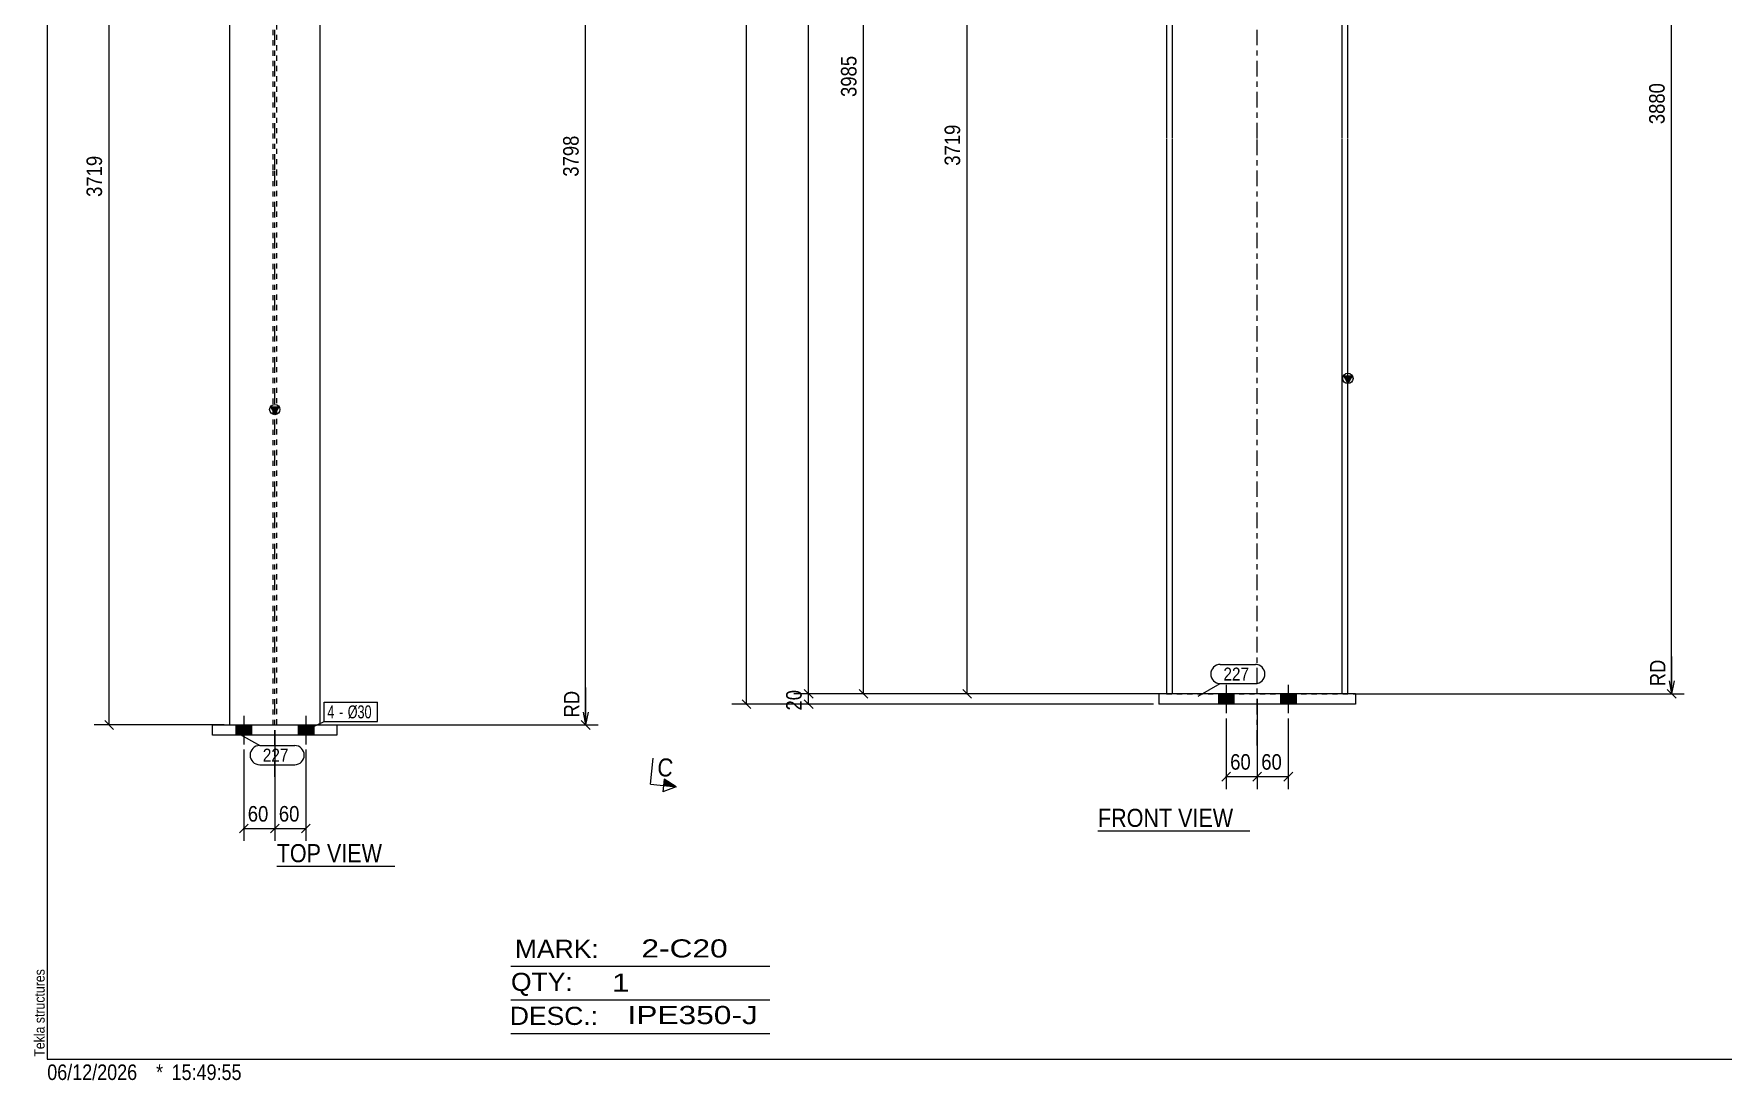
# Model space of a CAD drawing. Header units: millimetres. Extents: x 2 to 579, y 1 to 405.
# Drawn here: x 2.4 to 328.5, y 1 to 203 of the extents above; entities that cross this region are included whole.
import ezdxf

# ---------------------------------------------------------------- set-up
doc = ezdxf.new("R2010")
doc.units = ezdxf.units.MM
for name, pattern in [('XKITLINE00', [0]), ('XKITLINE01', [4, 1, -1, 1, -1]), ('XKITLINE03', [6, 3, -1, 1, -1])]:
    doc.linetypes.add(name, pattern=pattern)
for name, color, linetype, lineweight in [('Bolt', 3, 'Continuous', 0), ('BoltMark', 7, 'Continuous', 0), ('Dimensions', 7, 'Continuous', 0), ('DrawingSheet', 5, 'Continuous', 0), ('OtherObjectType', 7, 'Continuous', 0), ('Part', 2, 'Continuous', 0), ('PartMark', 7, 'Continuous', 0), ('Section', 6, 'Continuous', 0)]:
    doc.layers.add(name, color=color, linetype=linetype, lineweight=lineweight)
doc.styles.add('ARIAL', font='ARIAL.TTF')
doc.styles.add('ARIAL_NARROW', font='ARIALN.TTF')

# ---------------------------------------------------------------- blocks, each defined once
blk = doc.blocks.new('*A5')
at = {"layer": 'Bolt'}
for points in [[(234.06, 75.56), (234.06, 73.56), (231.06, 73.56), (231.06, 75.56)], [(234.06, 75.56), (234.06, 73.56), (231.06, 73.56), (231.06, 75.56)], [(246.06, 75.56), (246.06, 73.56), (243.06, 73.56), (243.06, 75.56)], [(246.06, 75.56), (246.06, 73.56), (243.06, 73.56), (243.06, 75.56)]]:
    blk.add_hatch(color=3, dxfattribs=at).paths.add_polyline_path(points, flags=17)
at = {"layer": 'Bolt', "color": 3, "linetype": 'XKITLINE00', "lineweight": 0}
for p, q in [((231.06, 75.56), (231.06, 73.56)), ((231.06, 75.56), (231.06, 73.56)), ((232.56, 77.31), (232.56, 71.81)), ((232.56, 77.31), (232.56, 71.81)), ((234.06, 75.56), (234.06, 73.56)), ((234.06, 75.56), (234.06, 73.56)), ((243.06, 75.56), (243.06, 73.56)), ((243.06, 75.56), (243.06, 73.56)), ((244.56, 77.31), (244.56, 71.81)), ((244.56, 77.31), (244.56, 71.81)), ((246.06, 75.56), (246.06, 73.56)), ((246.06, 75.56), (246.06, 73.56))]:
    blk.add_line(p, q, dxfattribs=at)
blk = doc.blocks.new('*A10')
at = {"layer": 'Part'}
blk.add_hatch(color=2, dxfattribs=at).paths.add_polyline_path([(255.26, 136.96), (256.86, 136.96), (256.06, 135.56)], flags=17)
at = {"layer": 'Part', "color": 7, "linetype": 'XKITLINE03', "lineweight": 0}
for p, q in [((238.56, 182.76), (238.56, 365.08)), ((238.56, 65.56), (238.56, 182.66))]:
    blk.add_line(p, q, dxfattribs=at)
at = {"layer": 'Part', "color": 7, "linetype": 'XKITLINE01', "lineweight": 0}
for p, q in [((221.06, 326.76), (221.06, 356.92)), ((221.06, 356.92), (222.16, 356.81)), ((254.96, 353.35), (222.16, 356.81)), ((222.16, 356.81), (222.16, 326.64)), ((221.06, 75.56), (256.06, 75.56))]:
    blk.add_line(p, q, dxfattribs=at)
at = {"layer": 'Part', "color": 2, "linetype": 'XKITLINE00', "lineweight": 0}
for p, q in [((254.96, 182.76), (254.96, 353.35)), ((254.96, 353.35), (256.06, 353.23)), ((256.06, 182.76), (256.06, 353.23)), ((221.06, 326.76), (221.06, 182.76)), ((222.16, 326.64), (222.16, 182.76)), ((221.06, 182.66), (221.06, 75.56)), ((222.16, 182.66), (222.16, 75.56)), ((254.96, 75.56), (254.96, 182.66)), ((256.06, 75.56), (256.06, 182.66)), ((256.06, 135.56), (255.26, 136.96)), ((255.26, 136.96), (256.86, 136.96)), ((256.86, 136.96), (256.06, 135.56))]:
    blk.add_line(p, q, dxfattribs=at)
blk.add_circle((256.06, 136.46), 1, dxfattribs=at)
blk = doc.blocks.new('*A14')
at = {"layer": 'Part', "color": 2, "linetype": 'XKITLINE00', "lineweight": 0}
for p, q in [((257.56, 75.56), (219.56, 75.56)), ((219.56, 75.56), (219.56, 73.56)), ((257.56, 75.56), (257.56, 73.56)), ((257.56, 73.56), (219.56, 73.56))]:
    blk.add_line(p, q, dxfattribs=at)
blk = doc.blocks.new('*A25')
at = {"layer": 'Bolt'}
for points in [[(44.42, 69.54), (44.42, 67.54), (41.42, 67.54), (41.42, 69.54)], [(44.42, 69.54), (44.42, 67.54), (41.42, 67.54), (41.42, 69.54)], [(56.42, 69.54), (56.42, 67.54), (53.42, 67.54), (53.42, 69.54)], [(56.42, 69.54), (56.42, 67.54), (53.42, 67.54), (53.42, 69.54)]]:
    blk.add_hatch(color=3, dxfattribs=at).paths.add_polyline_path(points, flags=17)
at = {"layer": 'Bolt', "color": 3, "linetype": 'XKITLINE00', "lineweight": 0}
for p, q in [((41.42, 69.54), (41.42, 67.54)), ((41.42, 69.54), (41.42, 67.54)), ((42.92, 71.29), (42.92, 65.79)), ((42.92, 71.29), (42.92, 65.79)), ((44.42, 69.54), (44.42, 67.54)), ((44.42, 69.54), (44.42, 67.54)), ((53.42, 69.54), (53.42, 67.54)), ((53.42, 69.54), (53.42, 67.54)), ((54.92, 71.29), (54.92, 65.79)), ((54.92, 71.29), (54.92, 65.79)), ((56.42, 69.54), (56.42, 67.54)), ((56.42, 69.54), (56.42, 67.54))]:
    blk.add_line(p, q, dxfattribs=at)
blk = doc.blocks.new('*A30')
at = {"layer": 'Part'}
blk.add_hatch(color=2, dxfattribs=at).paths.add_polyline_path([(48.12, 130.94), (49.72, 130.94), (48.92, 129.54)], flags=17)
at = {"layer": 'Part', "color": 7, "linetype": 'XKITLINE03', "lineweight": 0}
for p, q in [((48.92, 176.74), (48.92, 359.05)), ((48.92, 59.54), (48.92, 176.64))]:
    blk.add_line(p, q, dxfattribs=at)
at = {"layer": 'Part', "color": 2, "linetype": 'XKITLINE00', "lineweight": 0}
for p, q in [((57.67, 350.9), (40.17, 350.9)), ((40.17, 350.9), (40.17, 176.74)), ((57.67, 176.74), (57.67, 350.9)), ((40.17, 176.64), (40.17, 69.54)), ((57.67, 69.54), (57.67, 176.64)), ((48.92, 129.54), (48.12, 130.94)), ((48.12, 130.94), (49.72, 130.94)), ((49.72, 130.94), (48.92, 129.54))]:
    blk.add_line(p, q, dxfattribs=at)
at = {"layer": 'Part', "color": 7, "linetype": 'XKITLINE01', "lineweight": 0}
for p, q in [((48.57, 350.78), (40.17, 350.78)), ((48.57, 176.74), (48.57, 350.78)), ((49.27, 350.78), (49.27, 176.74)), ((49.27, 350.78), (57.67, 350.78)), ((48.57, 347.32), (40.17, 347.32)), ((40.17, 347.21), (57.67, 347.21)), ((49.27, 347.32), (57.67, 347.32)), ((48.57, 69.54), (48.57, 176.64)), ((49.27, 176.64), (49.27, 69.54)), ((40.17, 69.54), (57.67, 69.54))]:
    blk.add_line(p, q, dxfattribs=at)
at = {"layer": 'Part', "color": 2, "linetype": 'XKITLINE00', "lineweight": 0}
blk.add_circle((48.92, 130.44), 1, dxfattribs=at)
blk = doc.blocks.new('*A34')
at = {"layer": 'Part', "color": 2, "linetype": 'XKITLINE00', "lineweight": 0}
for p, q in [((36.92, 67.54), (36.92, 69.54)), ((36.92, 69.54), (60.92, 69.54)), ((60.92, 69.54), (60.92, 67.54)), ((60.92, 67.54), (36.92, 67.54))]:
    blk.add_line(p, q, dxfattribs=at)
blk = doc.blocks.new('*A68')
at = {"layer": 'DrawingSheet', "color": 5, "linetype": 'XKITLINE00', "lineweight": 0}
for p, q in [((5, 405), (5, 5)), ((5, 5), (579, 5))]:
    blk.add_line(p, q, dxfattribs=at)
at = {"layer": 'DrawingSheet', "color": 5, "style": 'ARIAL', "width": 0.85}
blk.add_text('Tekla structures', height=2, rotation=90, dxfattribs=at).set_placement((4.5, 5.5))
blk = doc.blocks.new('*A72')
at = {"layer": 'OtherObjectType', "color": 6, "linetype": 'XKITLINE00', "lineweight": 0}
for p, q in [((94.5, 23), (144.5, 23)), ((94.5, 16.5), (144.5, 16.5)), ((94.5, 10), (144.5, 10))]:
    blk.add_line(p, q, dxfattribs=at)
at = {"layer": 'OtherObjectType', "color": 6, "style": 'ARIAL_NARROW'}
for s, width, p in [('MARK:', 1.275, (95.27, 24.58)), ('2-C20', 1.525501, (119.69, 24.65)), ('QTY:', 1.275, (94.5, 18.19)), ('1', 1.525501, (113.99, 18.05)), ('DESC.:', 1.275, (94.29, 11.63)), ('IPE350-J', 1.525501, (117, 11.79))]:
    blk.add_text(s, height=3.5, dxfattribs=dict(at, width=width)).set_placement(p)
blk = doc.blocks.new('*A75')
at = {"layer": 'OtherObjectType', "color": 7, "style": 'ARIAL_NARROW', "width": 1.008832}
for s, p in [('06/12/2026', (4.99, 1)), ('*', (26, 1)), ('15:49:55', (29, 1))]:
    blk.add_text(s, height=3, dxfattribs=at).set_placement(p)
blk = doc.blocks.new('*A76')
at = {"layer": 'Dimensions', "color": 7, "linetype": 'XKITLINE00', "lineweight": 0}
for p, q in [((282.97, 368.89), (137.12, 368.89)), ((139.12, 369.74), (140.81, 368.04)), ((139.97, 73.56), (139.97, 368.89)), ((218.56, 73.56), (137.12, 73.56)), ((139.12, 74.41), (140.81, 72.71))]:
    blk.add_line(p, q, dxfattribs=at)
at = {"layer": 'Dimensions', "color": 3}
for p in [(139.97, 368.89), (139.97, 73.56)]:
    blk.add_point(p, dxfattribs=at)
at = {"layer": 'Dimensions', "color": 3, "style": 'ARIAL', "width": 0.85}
blk.add_text('4545', height=3, rotation=90.0002, dxfattribs=at).set_placement((138.62, 216.77))
blk = doc.blocks.new('*A77')
at = {"layer": 'Dimensions', "color": 7, "linetype": 'XKITLINE00', "lineweight": 0}
for p, q in [((220.06, 75.56), (149.12, 75.56)), ((151.12, 76.41), (152.81, 74.71)), ((151.97, 73.56), (151.97, 75.56)), ((218.56, 73.56), (149.12, 73.56)), ((151.12, 74.41), (152.81, 72.71))]:
    blk.add_line(p, q, dxfattribs=at)
at = {"layer": 'Dimensions', "color": 3}
for p in [(151.97, 75.56), (151.97, 73.56)]:
    blk.add_point(p, dxfattribs=at)
at = {"layer": 'Dimensions', "color": 3, "style": 'ARIAL', "width": 0.85}
blk.add_text('20', height=3, rotation=90.0002, dxfattribs=at).set_placement((150.62, 72.33))
blk = doc.blocks.new('*A85')
at = {"layer": 'Dimensions', "color": 7, "linetype": 'XKITLINE00', "lineweight": 0}
for p, q in [((238.56, 74.56), (238.56, 57.16)), ((232.56, 70.81), (232.56, 57.16)), ((233.41, 60.41), (231.71, 58.71)), ((232.56, 59.56), (238.56, 59.56)), ((239.41, 60.41), (237.71, 58.71))]:
    blk.add_line(p, q, dxfattribs=at)
at = {"layer": 'Dimensions', "color": 3}
for p in [(232.56, 59.56), (238.56, 59.56)]:
    blk.add_point(p, dxfattribs=at)
at = {"layer": 'Dimensions', "color": 3, "style": 'ARIAL', "width": 0.85}
blk.add_text('60', height=3, dxfattribs=at).set_placement((233.34, 60.91))
blk = doc.blocks.new('*A86')
at = {"layer": 'Dimensions', "color": 7, "linetype": 'XKITLINE00', "lineweight": 0}
for p, q in [((238.56, 74.56), (238.56, 57.16)), ((244.56, 70.81), (244.56, 57.16)), ((239.41, 60.41), (237.71, 58.71)), ((238.56, 59.56), (244.56, 59.56)), ((245.41, 60.41), (243.71, 58.71))]:
    blk.add_line(p, q, dxfattribs=at)
at = {"layer": 'Dimensions', "color": 3}
for p in [(238.56, 59.56), (244.56, 59.56)]:
    blk.add_point(p, dxfattribs=at)
at = {"layer": 'Dimensions', "color": 3, "style": 'ARIAL', "width": 0.85}
blk.add_text('60', height=3, dxfattribs=at).set_placement((239.34, 60.91))
blk = doc.blocks.new('*A99')
at = {"layer": 'PartMark', "color": 7, "linetype": 'XKITLINE00', "lineweight": 0}
for p, q in [((231.43, 81.22), (238.2, 81.22)), ((227.19, 75.13), (231.43, 77.52)), ((231.43, 77.52), (238.2, 77.52))]:
    blk.add_line(p, q, dxfattribs=at)
for centre, start, end in [((231.43, 79.37), 90, 270), ((238.2, 79.37), 270, 90)]:
    blk.add_arc(centre, 1.85, start, end, dxfattribs=at)
at = {"layer": 'PartMark', "color": 3, "style": 'ARIAL', "width": 0.85}
blk.add_text('227', height=2.5, dxfattribs=at).set_placement((232.03, 78.12))
blk = doc.blocks.new('*A105')
at = {"layer": 'Section'}
for points in [[(175.17, 384.66), (177.66, 384.4), (175.04, 383.42)], [(124.05, 59.1), (126.4, 57.6), (123.92, 57.86)]]:
    blk.add_hatch(color=3, dxfattribs=at).paths.add_polyline_path(points, flags=17)
at = {"layer": 'Section', "color": 1, "linetype": 'XKITLINE00', "lineweight": 0}
for p, q in [((172.69, 384.92), (172.16, 379.95)), ((172.69, 384.92), (177.66, 384.4)), ((121.43, 58.12), (121.96, 63.1)), ((121.43, 58.12), (126.4, 57.6))]:
    blk.add_line(p, q, dxfattribs=at)
at = {"layer": 'Section', "color": 3, "linetype": 'XKITLINE00', "lineweight": 0}
for p, q in [((175.04, 383.42), (175.31, 385.9)), ((175.31, 385.9), (177.66, 384.4)), ((177.66, 384.4), (175.04, 383.42)), ((124.05, 59.1), (123.79, 56.62)), ((126.4, 57.6), (124.05, 59.1)), ((126.4, 57.6), (123.79, 56.62))]:
    blk.add_line(p, q, dxfattribs=at)
at = {"layer": 'Section', "color": 7, "style": 'ARIAL', "width": 0.85}
for p in [(173.13, 379.6), (122.61, 59.76)]:
    blk.add_text('C', height=3.5, rotation=-6.0218, dxfattribs=at).set_placement(p)
blk = doc.blocks.new('*A106')
at = {"layer": 'OtherObjectType', "color": 7, "linetype": 'XKITLINE00', "lineweight": 0}
blk.add_line((207.82, 49.11), (237.12, 49.11), dxfattribs=at)
at = {"layer": 'OtherObjectType', "color": 7, "style": 'ARIAL', "width": 0.85}
blk.add_text('FRONT VIEW', height=3.5, dxfattribs=at).set_placement((207.82, 49.86))
blk = doc.blocks.new('*A107')
at = {"layer": 'Dimensions', "color": 7, "linetype": 'XKITLINE00', "lineweight": 0}
for p, q in [((220.06, 356.92), (149.12, 356.92)), ((151.12, 357.77), (152.81, 356.07)), ((151.97, 75.56), (151.97, 356.92)), ((220.06, 75.56), (149.12, 75.56)), ((151.12, 76.41), (152.81, 74.71))]:
    blk.add_line(p, q, dxfattribs=at)
at = {"layer": 'Dimensions', "color": 3}
for p in [(151.97, 356.92), (151.97, 75.56)]:
    blk.add_point(p, dxfattribs=at)
at = {"layer": 'Dimensions', "color": 3, "style": 'ARIAL', "width": 0.85}
blk.add_text('4405', height=3, rotation=90.0002, dxfattribs=at).set_placement((150.62, 211.79))
blk = doc.blocks.new('*A109')
at = {"layer": 'Dimensions', "color": 7, "linetype": 'XKITLINE00', "lineweight": 0}
for p, q in [((221.16, 314.91), (159.71, 314.91)), ((161.71, 315.76), (163.41, 314.06)), ((162.56, 75.56), (162.56, 314.91)), ((220.06, 75.56), (159.71, 75.56)), ((161.71, 76.41), (163.41, 74.71))]:
    blk.add_line(p, q, dxfattribs=at)
at = {"layer": 'Dimensions', "color": 3}
for p in [(162.56, 314.91), (162.56, 75.56)]:
    blk.add_point(p, dxfattribs=at)
at = {"layer": 'Dimensions', "color": 3, "style": 'ARIAL', "width": 0.85}
blk.add_text('3985', height=3, dxfattribs=at).set_placement((163.86, 316.11))
blk.add_text('3985', height=3, rotation=90.0002, dxfattribs=at).set_placement((161.21, 190.78))
blk = doc.blocks.new('*A111')
at = {"layer": 'Dimensions', "color": 7, "linetype": 'XKITLINE00', "lineweight": 0}
for p, q in [((221.16, 288.36), (179.71, 288.36)), ((181.71, 289.21), (183.41, 287.51)), ((182.56, 75.56), (182.56, 288.36)), ((220.06, 75.56), (179.71, 75.56)), ((181.71, 76.41), (183.41, 74.71))]:
    blk.add_line(p, q, dxfattribs=at)
at = {"layer": 'Dimensions', "color": 3}
for p in [(182.56, 288.36), (182.56, 75.56)]:
    blk.add_point(p, dxfattribs=at)
at = {"layer": 'Dimensions', "color": 3, "style": 'ARIAL', "width": 0.85}
blk.add_text('3719', height=3, dxfattribs=at).set_placement((183.86, 289.56))
blk.add_text('3719', height=3, rotation=90.0002, dxfattribs=at).set_placement((181.21, 177.51))
blk = doc.blocks.new('*A115')
at = {"layer": 'Dimensions', "color": 7, "linetype": 'XKITLINE00', "lineweight": 0}
for p, q in [((257.06, 304.41), (320.96, 304.41)), ((317.71, 305.26), (319.41, 303.56)), ((318.56, 75.56), (318.56, 304.41)), ((318.56, 82.78), (318.56, 75.56)), ((257.06, 75.56), (320.96, 75.56)), ((257.06, 75.56), (320.96, 75.56)), ((317.71, 76.41), (319.41, 74.71)), ((318.06, 78.06), (318.56, 75.56)), ((319.06, 78.06), (318.56, 75.56))]:
    blk.add_line(p, q, dxfattribs=at)
at = {"layer": 'Dimensions', "color": 3}
for p in [(318.56, 304.41), (318.56, 75.56)]:
    blk.add_point(p, dxfattribs=at)
at = {"layer": 'Dimensions', "color": 7}
blk.add_point((318.56, 75.56), dxfattribs=at)
at = {"layer": 'Dimensions', "color": 3, "style": 'ARIAL', "width": 0.85}
blk.add_text('3880', height=3, dxfattribs=at).set_placement((303.86, 305.61))
for s, p in [('3880', (317.21, 185.53)), ('RD', (317.36, 77))]:
    blk.add_text(s, height=3, rotation=90.0002, dxfattribs=at).set_placement(p)
blk = doc.blocks.new('*A116')
at = {"layer": 'Dimensions', "color": 7, "linetype": 'XKITLINE00', "lineweight": 0}
for p, q in [((48.92, 68.54), (48.92, 47.14)), ((42.92, 64.79), (42.92, 47.14)), ((43.77, 50.38), (42.08, 48.69)), ((42.92, 49.54), (48.92, 49.54)), ((49.77, 50.38), (48.08, 48.69))]:
    blk.add_line(p, q, dxfattribs=at)
at = {"layer": 'Dimensions', "color": 3}
for p in [(42.92, 49.54), (48.92, 49.54)]:
    blk.add_point(p, dxfattribs=at)
at = {"layer": 'Dimensions', "color": 3, "style": 'ARIAL', "width": 0.85}
blk.add_text('60', height=3, dxfattribs=at).set_placement((43.7, 50.89))
blk = doc.blocks.new('*A117')
at = {"layer": 'Dimensions', "color": 7, "linetype": 'XKITLINE00', "lineweight": 0}
for p, q in [((48.92, 68.54), (48.92, 47.14)), ((54.92, 64.79), (54.92, 47.14)), ((49.77, 50.38), (48.08, 48.69)), ((48.92, 49.54), (54.92, 49.54)), ((55.77, 50.38), (54.08, 48.69))]:
    blk.add_line(p, q, dxfattribs=at)
at = {"layer": 'Dimensions', "color": 3}
for p in [(48.92, 49.54), (54.92, 49.54)]:
    blk.add_point(p, dxfattribs=at)
at = {"layer": 'Dimensions', "color": 3, "style": 'ARIAL', "width": 0.85}
blk.add_text('60', height=3, dxfattribs=at).set_placement((49.7, 50.89))
blk = doc.blocks.new('*A119')
at = {"layer": 'Dimensions', "color": 7, "linetype": 'XKITLINE00', "lineweight": 0}
for p, q in [((39.57, 282.34), (14.07, 282.34)), ((16.08, 283.18), (17.77, 281.49)), ((16.92, 69.54), (16.92, 282.34)), ((39.17, 69.54), (14.07, 69.54)), ((16.08, 70.38), (17.77, 68.69))]:
    blk.add_line(p, q, dxfattribs=at)
at = {"layer": 'Dimensions', "color": 3}
for p in [(16.92, 282.34), (16.92, 69.54)]:
    blk.add_point(p, dxfattribs=at)
at = {"layer": 'Dimensions', "color": 3, "style": 'ARIAL', "width": 0.85}
blk.add_text('3719', height=3, dxfattribs=at).set_placement((18.22, 283.54))
blk.add_text('3719', height=3, rotation=90.0002, dxfattribs=at).set_placement((15.57, 171.49))
blk = doc.blocks.new('*A121')
at = {"layer": 'Dimensions', "color": 7, "linetype": 'XKITLINE00', "lineweight": 0}
for p, q in [((108.08, 290.99), (109.77, 289.29)), ((54.92, 290.14), (111.32, 290.14)), ((108.92, 69.54), (108.92, 290.14)), ((108.92, 76.76), (108.92, 69.54)), ((108.42, 72.04), (108.92, 69.54)), ((109.42, 72.04), (108.92, 69.54)), ((58.67, 69.54), (111.32, 69.54)), ((58.67, 69.54), (111.32, 69.54)), ((108.08, 70.38), (109.77, 68.69))]:
    blk.add_line(p, q, dxfattribs=at)
at = {"layer": 'Dimensions', "color": 3}
for p in [(108.92, 290.14), (108.92, 69.54)]:
    blk.add_point(p, dxfattribs=at)
at = {"layer": 'Dimensions', "color": 7}
blk.add_point((108.92, 69.54), dxfattribs=at)
at = {"layer": 'Dimensions', "color": 3, "style": 'ARIAL', "width": 0.85}
blk.add_text('3798', height=3, dxfattribs=at).set_placement((94.22, 291.34))
for s, p in [('3798', (107.57, 175.39)), ('RD', (107.72, 70.98))]:
    blk.add_text(s, height=3, rotation=90.0002, dxfattribs=at).set_placement(p)
blk = doc.blocks.new('*A129')
at = {"layer": 'BoltMark', "color": 7, "linetype": 'XKITLINE00', "lineweight": 0}
for p, q in [((58.46, 73.92), (68.76, 73.92)), ((58.46, 70.22), (58.46, 73.92)), ((68.76, 70.22), (68.76, 73.92)), ((54.92, 68.54), (58.46, 70.22)), ((58.46, 70.22), (68.76, 70.22))]:
    blk.add_line(p, q, dxfattribs=at)
at = {"layer": 'BoltMark', "color": 3, "style": 'ARIAL_NARROW', "width": 0.85}
for s, p in [('4', (59.06, 70.82)), ('-', (61.33, 70.82)), ('Ø30', (62.99, 70.82))]:
    blk.add_text(s, height=2.5, dxfattribs=at).set_placement(p)
blk = doc.blocks.new('*A139')
at = {"layer": 'PartMark', "color": 7, "linetype": 'XKITLINE00', "lineweight": 0}
for p, q in [((41.75, 67.96), (46, 65.57)), ((46, 65.57), (52.76, 65.57)), ((46, 61.87), (52.76, 61.87))]:
    blk.add_line(p, q, dxfattribs=at)
for centre, start, end in [((46, 63.72), 90, 270), ((52.76, 63.72), 270, 90)]:
    blk.add_arc(centre, 1.85, start, end, dxfattribs=at)
at = {"layer": 'PartMark', "color": 3, "style": 'ARIAL', "width": 0.85}
blk.add_text('227', height=2.5, dxfattribs=at).set_placement((46.6, 62.47))
blk = doc.blocks.new('*A145')
at = {"layer": 'OtherObjectType', "color": 7, "linetype": 'XKITLINE00', "lineweight": 0}
blk.add_line((49.29, 42.29), (72.11, 42.29), dxfattribs=at)
at = {"layer": 'OtherObjectType', "color": 7, "style": 'ARIAL', "width": 0.85}
blk.add_text('TOP VIEW', height=3.5, dxfattribs=at).set_placement((49.29, 43.04))

msp = doc.modelspace()

# ---------------------------------------------------------------- block references
at = {"lineweight": 0}
for name in ['*A68', '*A105', '*A76', '*A107', '*A109', '*A115', '*A121', '*A111', '*A119', '*A99', '*A77', '*A14', '*A5', '*A129', '*A85', '*A86', '*A34', '*A25', '*A116', '*A117', '*A139', '*A106', '*A145', '*A72', '*A75']:
    msp.add_blockref(name, (0, 0), dxfattribs=at)
at = {"layer": 'Part', "lineweight": 0}
for name in ['*A10', '*A30']:
    msp.add_blockref(name, (0, 0), dxfattribs=at)

doc.saveas('drawing.dxf')
